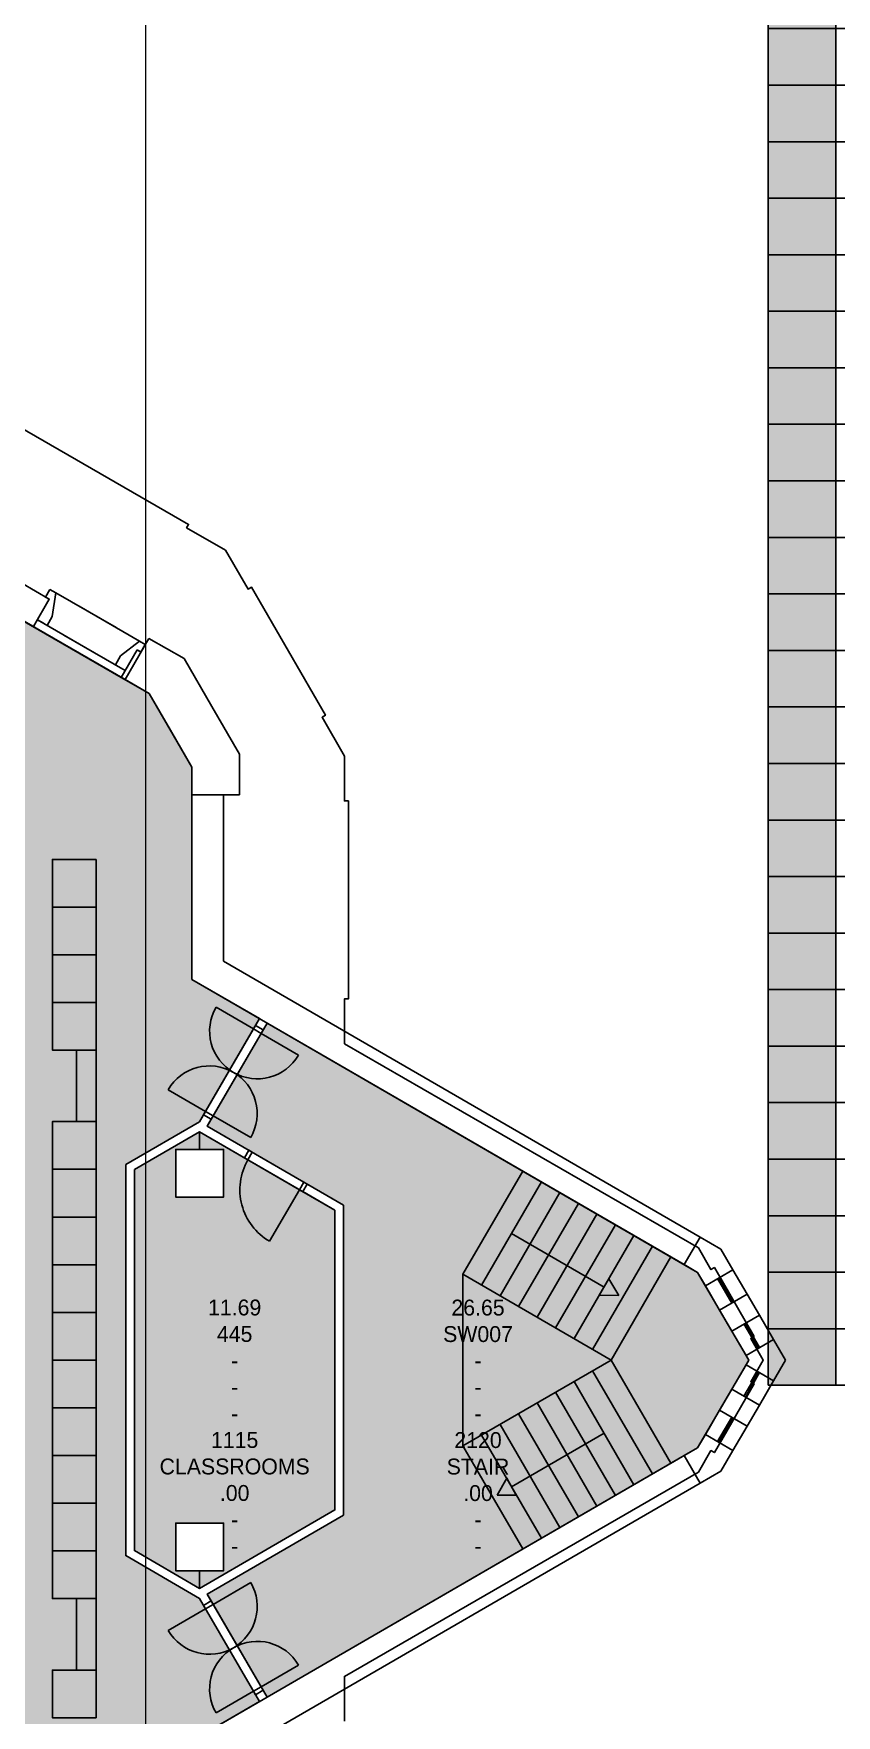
# Model space of a CAD drawing. Header units: millimetres. Extents: x -48619 to 110430, y -11025 to 74938.
# Drawn here: x 70780 to 80870, y 33806 to 54965 of the extents above; entities that cross this region are included whole.
import ezdxf

# ---------------------------------------------------------------- set-up
doc = ezdxf.new("R2010")
doc.units = ezdxf.units.MM
for name, color, linetype in [('Boundaries_and_building_grids', 140, 'Continuous'), ('DR', 8, 'Continuous'), ('GROS$', 1, 'Continuous'), ('HL-TMP', 7, 'Continuous'), ('RM$', 5, 'Continuous'), ('RM$TXT', 5, 'Continuous'), ('SHOPFITTING', 4, 'Continuous'), ('WA_EXT', 7, 'Continuous'), ('WN', 4, 'Continuous')]:
    doc.layers.add(name, color=color, linetype=linetype)

# ---------------------------------------------------------------- blocks, each defined once
blk = doc.blocks.new('*T1')
at = {"layer": 'HL-TMP', "color": 0, "lineweight": -2}
for p, q in [((0, 0), (30419.04, 0)), ((0, 0), (0, -27736.8)), ((30419.04, 0), (30419.04, -27736.8)), ((0, -711.2), (30419.04, -711.2)), ((853.44, -711.2), (853.44, -27736.8)), ((5425.44, -711.2), (5425.44, -27736.8)), ((9083.04, -711.2), (9083.04, -27736.8)), ((21884.64, -711.2), (21884.64, -27736.8)), ((26151.84, -711.2), (26151.84, -27736.8)), ((0, -1422.4), (30419.04, -1422.4)), ((0, -2133.6), (30419.04, -2133.6)), ((0, -2844.8), (30419.04, -2844.8)), ((0, -3556), (30419.04, -3556)), ((0, -4267.2), (30419.04, -4267.2)), ((0, -4978.4), (30419.04, -4978.4)), ((0, -5689.6), (30419.04, -5689.6)), ((0, -6400.8), (30419.04, -6400.8)), ((0, -7112), (30419.04, -7112)), ((0, -7823.2), (30419.04, -7823.2)), ((0, -8534.4), (30419.04, -8534.4)), ((0, -9245.6), (30419.04, -9245.6)), ((0, -9956.8), (30419.04, -9956.8)), ((0, -10668), (30419.04, -10668)), ((0, -11379.2), (30419.04, -11379.2)), ((0, -12090.4), (30419.04, -12090.4)), ((0, -12801.6), (30419.04, -12801.6)), ((0, -13512.8), (30419.04, -13512.8)), ((0, -14224), (30419.04, -14224)), ((0, -14935.2), (30419.04, -14935.2)), ((0, -15646.4), (30419.04, -15646.4)), ((0, -16357.6), (30419.04, -16357.6)), ((0, -17068.8), (30419.04, -17068.8)), ((0, -17780), (30419.04, -17780)), ((0, -18491.2), (30419.04, -18491.2)), ((0, -19202.4), (30419.04, -19202.4)), ((0, -19913.6), (30419.04, -19913.6)), ((0, -20624.8), (30419.04, -20624.8)), ((0, -21336), (30419.04, -21336)), ((0, -22047.2), (30419.04, -22047.2)), ((0, -22758.4), (30419.04, -22758.4)), ((0, -23469.6), (30419.04, -23469.6)), ((0, -24180.8), (30419.04, -24180.8)), ((0, -24892), (30419.04, -24892)), ((0, -25603.2), (30419.04, -25603.2)), ((0, -26314.4), (30419.04, -26314.4)), ((0, -27025.6), (30419.04, -27025.6)), ((0, -27736.8), (30419.04, -27736.8))]:
    blk.add_line(p, q, dxfattribs=at)
at = {"layer": 'HL-TMP', "color": 251, "true_color": 0x666666}
for points in [[(0, -1422.4), (853.44, -1422.4), (0, -2133.6), (853.44, -2133.6)], [(0, -22047.2), (853.44, -22047.2), (0, -22758.4), (853.44, -22758.4)], [(0, -22758.4), (853.44, -22758.4), (0, -23469.6), (853.44, -23469.6)], [(0, -23469.6), (853.44, -23469.6), (0, -24180.8), (853.44, -24180.8)]]:
    blk.add_solid(points, dxfattribs=at)
at = {"layer": 'HL-TMP', "color": 213, "true_color": 0xcc66ec}
blk.add_solid([(0, -2133.6), (853.44, -2133.6), (0, -2844.8), (853.44, -2844.8)], dxfattribs=at)
at = {"layer": 'HL-TMP', "color": 71, "true_color": 0xccff99}
blk.add_solid([(0, -2844.8), (853.44, -2844.8), (0, -3556), (853.44, -3556)], dxfattribs=at)
at = {"layer": 'HL-TMP', "color": 2, "true_color": 0xffff00}
blk.add_solid([(0, -3556), (853.44, -3556), (0, -4267.2), (853.44, -4267.2)], dxfattribs=at)
at = {"layer": 'HL-TMP', "color": 7}
for points in [[(0, -4267.2), (853.44, -4267.2), (0, -4978.4), (853.44, -4978.4)], [(0, -15646.4), (853.44, -15646.4), (0, -16357.6), (853.44, -16357.6)], [(0, -16357.6), (853.44, -16357.6), (0, -17068.8), (853.44, -17068.8)], [(0, -17068.8), (853.44, -17068.8), (0, -17780), (853.44, -17780)], [(0, -17780), (853.44, -17780), (0, -18491.2), (853.44, -18491.2)], [(0, -27025.6), (853.44, -27025.6), (0, -27736.8), (853.44, -27736.8)]]:
    blk.add_solid(points, dxfattribs=at)
at = {"layer": 'HL-TMP', "color": 40, "true_color": 0xffcc00}
blk.add_solid([(0, -4978.4), (853.44, -4978.4), (0, -5689.6), (853.44, -5689.6)], dxfattribs=at)
at = {"layer": 'HL-TMP', "color": 15, "true_color": 0x993340}
blk.add_solid([(0, -5689.6), (853.44, -5689.6), (0, -6400.8), (853.44, -6400.8)], dxfattribs=at)
at = {"layer": 'HL-TMP', "color": 230, "true_color": 0xff3366}
blk.add_solid([(0, -6400.8), (853.44, -6400.8), (0, -7112), (853.44, -7112)], dxfattribs=at)
at = {"layer": 'HL-TMP', "color": 53, "true_color": 0xcccc66}
blk.add_solid([(0, -7112), (853.44, -7112), (0, -7823.2), (853.44, -7823.2)], dxfattribs=at)
at = {"layer": 'HL-TMP', "color": 25, "true_color": 0x996633}
blk.add_solid([(0, -7823.2), (853.44, -7823.2), (0, -8534.4), (853.44, -8534.4)], dxfattribs=at)
at = {"layer": 'HL-TMP', "color": 30, "true_color": 0xff9900}
blk.add_solid([(0, -8534.4), (853.44, -8534.4), (0, -9245.6), (853.44, -9245.6)], dxfattribs=at)
at = {"layer": 'HL-TMP', "color": 112, "true_color": 0x00cc66}
blk.add_solid([(0, -9245.6), (853.44, -9245.6), (0, -9956.8), (853.44, -9956.8)], dxfattribs=at)
at = {"layer": 'HL-TMP', "color": 30, "true_color": 0xff6633}
blk.add_solid([(0, -9956.8), (853.44, -9956.8), (0, -10668), (853.44, -10668)], dxfattribs=at)
at = {"layer": 'HL-TMP', "color": 4, "true_color": 0x00fffc}
blk.add_solid([(0, -10668), (853.44, -10668), (0, -11379.2), (853.44, -11379.2)], dxfattribs=at)
at = {"layer": 'HL-TMP', "color": 52, "true_color": 0xcccc20}
blk.add_solid([(0, -11379.2), (853.44, -11379.2), (0, -12090.4), (853.44, -12090.4)], dxfattribs=at)
at = {"layer": 'HL-TMP', "color": 223, "true_color": 0xcc33b9}
blk.add_solid([(0, -12090.4), (853.44, -12090.4), (0, -12801.6), (853.44, -12801.6)], dxfattribs=at)
at = {"layer": 'HL-TMP', "color": 13, "true_color": 0xcc6663}
blk.add_solid([(0, -12801.6), (853.44, -12801.6), (0, -13512.8), (853.44, -13512.8)], dxfattribs=at)
at = {"layer": 'HL-TMP', "color": 233, "true_color": 0xcc66a3}
blk.add_solid([(0, -13512.8), (853.44, -13512.8), (0, -14224), (853.44, -14224)], dxfattribs=at)
at = {"layer": 'HL-TMP', "color": 243, "true_color": 0xcc6673}
blk.add_solid([(0, -14224), (853.44, -14224), (0, -14935.2), (853.44, -14935.2)], dxfattribs=at)
at = {"layer": 'HL-TMP', "color": 73, "true_color": 0x99cd66}
blk.add_solid([(0, -14935.2), (853.44, -14935.2), (0, -15646.4), (853.44, -15646.4)], dxfattribs=at)
at = {"layer": 'HL-TMP', "color": 253, "true_color": 0x99cea6}
blk.add_solid([(0, -18491.2), (853.44, -18491.2), (0, -19202.4), (853.44, -19202.4)], dxfattribs=at)
at = {"layer": 'HL-TMP', "color": 151, "true_color": 0x99cee6}
blk.add_solid([(0, -19202.4), (853.44, -19202.4), (0, -19913.6), (853.44, -19913.6)], dxfattribs=at)
at = {"layer": 'HL-TMP', "color": 140, "true_color": 0x00ccff}
blk.add_solid([(0, -19913.6), (853.44, -19913.6), (0, -20624.8), (853.44, -20624.8)], dxfattribs=at)
at = {"layer": 'HL-TMP', "color": 250, "true_color": 0x333333}
blk.add_solid([(0, -20624.8), (853.44, -20624.8), (0, -21336), (853.44, -21336)], dxfattribs=at)
at = {"layer": 'HL-TMP', "color": 254, "true_color": 0xcccccc}
blk.add_solid([(0, -21336), (853.44, -21336), (0, -22047.2), (853.44, -22047.2)], dxfattribs=at)
at = {"layer": 'HL-TMP', "color": 226, "true_color": 0x670359}
blk.add_solid([(0, -24180.8), (853.44, -24180.8), (0, -24892), (853.44, -24892)], dxfattribs=at)
at = {"layer": 'HL-TMP', "color": 93, "true_color": 0x66cd4f}
blk.add_solid([(0, -24892), (853.44, -24892), (0, -25603.2), (853.44, -25603.2)], dxfattribs=at)
at = {"layer": 'HL-TMP', "color": 93, "true_color": 0x66cf4f}
blk.add_solid([(0, -25603.2), (853.44, -25603.2), (0, -26314.4), (853.44, -26314.4)], dxfattribs=at)
at = {"layer": 'HL-TMP', "color": 133, "true_color": 0x66cfcf}
blk.add_solid([(0, -26314.4), (853.44, -26314.4), (0, -27025.6), (853.44, -27025.6)], dxfattribs=at)
at = {"layer": 'HL-TMP', "color": 0, "char_height": 304.8}
for s, insert, width, attachment_point in [('Legend', (15209.52, -355.6), 30416.04, 5), ('Room Category', (3139.44, -1066.8), 3962.4, 5), ('Room Type', (7254.24, -1066.8), 3048, 5), ('Description', (15483.84, -1066.8), 12192, 5), ('Count', (24018.24, -1066.8), 3657.6, 5), ('Room Area m²', (28285.44, -1066.8), 3657.6, 5), ('1050', (1158.24, -1778), 3962.4, 4), ('INACTIVE', (5730.24, -1778), 3048, 4), ('Inactive Space', (9387.84, -1778), 12192, 4), ('2', (25847.04, -1778), 3657.6, 6), ('26.19', (30114.24, -1778), 3657.6, 6), ('Lecture Hall', (9387.84, -2489.2), 12192, 4), ('1110', (1158.24, -2489.2), 3962.4, 4), ('LECTURE', (5730.24, -2489.2), 3048, 4), ('1', (25847.04, -2489.2), 3657.6, 6), ('308.70', (30114.24, -2489.2), 3657.6, 6), ('1115', (1158.24, -3200.4), 3962.4, 4), ('CLASSROOMS', (5730.24, -3200.4), 3048, 4), ('Classroom Service', (9387.84, -3200.4), 12192, 4), ('2', (25847.04, -3200.4), 3657.6, 6), ('19.15', (30114.24, -3200.4), 3657.6, 6), ('1310', (1158.24, -3911.6), 3962.4, 4), ('OFFICE', (5730.24, -3911.6), 3048, 4), ('Office Space', (9387.84, -3911.6), 12192, 4), ('53', (25847.04, -3911.6), 3657.6, 6), ('1,028.33', (30114.24, -3911.6), 3657.6, 6), ('1310', (1158.24, -4622.8), 3962.4, 4), ('PG OFFICE', (5730.24, -4622.8), 3048, 4), ('POST GRADUATE OFFICE', (9387.84, -4622.8), 12192, 4), ('2', (25847.04, -4622.8), 3657.6, 6), ('43.62', (30114.24, -4622.8), 3657.6, 6), ('1315', (1158.24, -5334), 3962.4, 4), ('BD ROOM', (5730.24, -5334), 3048, 4), ('Boardroom', (9387.84, -5334), 12192, 4), ('5', (25847.04, -5334), 3657.6, 6), ('123.22', (30114.24, -5334), 3657.6, 6), ('1315', (1158.24, -6045.2), 3962.4, 4), ('FILING', (5730.24, -6045.2), 3048, 4), ('Filing Room', (9387.84, -6045.2), 12192, 4), ('3', (25847.04, -6045.2), 3657.6, 6), ('67.49', (30114.24, -6045.2), 3657.6, 6), ('Departmental Kitchens', (9387.84, -6756.4), 12192, 4), ('1315', (1158.24, -6756.4), 3962.4, 4), ('KITCHEN', (5730.24, -6756.4), 3048, 4), ('7', (25847.04, -6756.4), 3657.6, 6), ('108.74', (30114.24, -6756.4), 3657.6, 6), ('1315', (1158.24, -7467.6), 3962.4, 4), ('MEETING RM', (5730.24, -7467.6), 3048, 4), ('Meeting Room', (9387.84, -7467.6), 12192, 4), ('1', (25847.04, -7467.6), 3657.6, 6), ('13.23', (30114.24, -7467.6), 3657.6, 6), ('1315', (1158.24, -8178.8), 3962.4, 4), ('OFFICESERV', (5730.24, -8178.8), 3048, 4), ('Office Service Space', (9387.84, -8178.8), 12192, 4), ('1', (25847.04, -8178.8), 3657.6, 6), ('4.88', (30114.24, -8178.8), 3657.6, 6), ('Reception Areas', (9387.84, -8890), 12192, 4), ('1315', (1158.24, -8890), 3962.4, 4), ('RECEPTION', (5730.24, -8890), 3048, 4), ('3', (25847.04, -8890), 3657.6, 6), ('127.62', (30114.24, -8890), 3657.6, 6), ('1315', (1158.24, -9601.2), 3962.4, 4), ('STAFFRM', (5730.24, -9601.2), 3048, 4), ('Staff Room', (9387.84, -9601.2), 12192, 4), ('1', (25847.04, -9601.2), 3657.6, 6), ('13.21', (30114.24, -9601.2), 3657.6, 6), ('1315', (1158.24, -10312.4), 3962.4, 4), ('STORAGE', (5730.24, -10312.4), 3048, 4), ('Departmental Storage', (9387.84, -10312.4), 12192, 4), ('8', (25847.04, -10312.4), 3657.6, 6), ('82.37', (30114.24, -10312.4), 3657.6, 6), ('1590', (1158.24, -11023.6), 3962.4, 4), ('OTHER', (5730.24, -11023.6), 3048, 4), ('Other (All Purpose) Areas', (9387.84, -11023.6), 12192, 4), ('1', (25847.04, -11023.6), 3657.6, 6), ('81.59', (30114.24, -11023.6), 3657.6, 6), ('1630', (1158.24, -11734.8), 3962.4, 4), ('FOODFAC', (5730.24, -11734.8), 3048, 4), ('Food Facilitiy Areas', (9387.84, -11734.8), 12192, 4), ('1', (25847.04, -11734.8), 3657.6, 6), ('117.32', (30114.24, -11734.8), 3657.6, 6), ('Food Facalty Service Areas', (9387.84, -12446), 12192, 4), ('1635', (1158.24, -12446), 3962.4, 4), ('FOODSERV', (5730.24, -12446), 3048, 4), ('3', (25847.04, -12446), 3657.6, 6), ('29.75', (30114.24, -12446), 3657.6, 6), ('1710', (1158.24, -13157.2), 3962.4, 4), ('CENTCOMP', (5730.24, -13157.2), 3048, 4), ('Central Computer Areas', (9387.84, -13157.2), 12192, 4), ('6', (25847.04, -13157.2), 3657.6, 6), ('60.51', (30114.24, -13157.2), 3657.6, 6), ('1710', (1158.24, -13868.4), 3962.4, 4), ('NETWORK', (5730.24, -13868.4), 3048, 4), ('Network Room', (9387.84, -13868.4), 12192, 4), ('1', (25847.04, -13868.4), 3657.6, 6), ('26.88', (30114.24, -13868.4), 3657.6, 6), ('1919', (1158.24, -14579.6), 3962.4, 4), ('DISABLED', (5730.24, -14579.6), 3048, 4), ('Disabled Ablutions', (9387.84, -14579.6), 12192, 4), ('1', (25847.04, -14579.6), 3657.6, 6), ('3.32', (30114.24, -14579.6), 3657.6, 6), ('2110', (1158.24, -15290.8), 3962.4, 4), ('DUCT', (5730.24, -15290.8), 3048, 4), ('Service Duct', (9387.84, -15290.8), 12192, 4), ('3', (25847.04, -15290.8), 3657.6, 6), ('4.99', (30114.24, -15290.8), 3657.6, 6), ('2110', (1158.24, -16002), 3962.4, 4), ('GENTS WC', (5730.24, -16002), 3048, 4), ('Gents Toilet', (9387.84, -16002), 12192, 4), ('6', (25847.04, -16002), 3657.6, 6), ('7.32', (30114.24, -16002), 3657.6, 6), ('Gents Toilet Lobby', (9387.84, -16713.2), 12192, 4), ('2110', (1158.24, -16713.2), 3962.4, 4), ('GENTSLOBBY', (5730.24, -16713.2), 3048, 4), ('3', (25847.04, -16713.2), 3657.6, 6), ('20.76', (30114.24, -16713.2), 3657.6, 6), ('2110', (1158.24, -17424.4), 3962.4, 4), ('LADIES WC', (5730.24, -17424.4), 3048, 4), ('Ladies Toilet', (9387.84, -17424.4), 12192, 4), ('8', (25847.04, -17424.4), 3657.6, 6), ('9.68', (30114.24, -17424.4), 3657.6, 6), ('2110', (1158.24, -18135.6), 3962.4, 4), ('LADY LOBBY', (5730.24, -18135.6), 3048, 4), ('Ladies Toilet Lobby', (9387.84, -18135.6), 12192, 4), ('4', (25847.04, -18135.6), 3657.6, 6), ('32.92', (30114.24, -18135.6), 3657.6, 6), ('2110', (1158.24, -18846.8), 3962.4, 4), ('STORE', (5730.24, -18846.8), 3048, 4), ('Storage Space', (9387.84, -18846.8), 12192, 4), ('13', (25847.04, -18846.8), 3657.6, 6), ('34.43', (30114.24, -18846.8), 3657.6, 6), ('2110', (1158.24, -19558), 3962.4, 4), ('TOILET', (5730.24, -19558), 3048, 4), ('All Toilet Areas', (9387.84, -19558), 12192, 4), ('1', (25847.04, -19558), 3657.6, 6), ('4.91', (30114.24, -19558), 3657.6, 6), ('Unisex Toilet', (9387.84, -20269.2), 12192, 4), ('2110', (1158.24, -20269.2), 3962.4, 4), ('UNISEX WC', (5730.24, -20269.2), 3048, 4), ('1', (25847.04, -20269.2), 3657.6, 6), ('5.43', (30114.24, -20269.2), 3657.6, 6), ('2120', (1158.24, -20980.4), 3962.4, 4), ('FOYER', (5730.24, -20980.4), 3048, 4), ('Foyer Entrance Hallway', (9387.84, -20980.4), 12192, 4), ('13', (25847.04, -20980.4), 3657.6, 6), ('3,063.44', (30114.24, -20980.4), 3657.6, 6), ('2120', (1158.24, -21691.6), 3962.4, 4), ('LIFT', (5730.24, -21691.6), 3048, 4), ('Elevator Areas', (9387.84, -21691.6), 12192, 4), ('10', (25847.04, -21691.6), 3657.6, 6), ('73.61', (30114.24, -21691.6), 3657.6, 6), ('Lobby/Waiting Area', (9387.84, -22402.8), 12192, 4), ('2120', (1158.24, -22402.8), 3962.4, 4), ('LOBBY', (5730.24, -22402.8), 3048, 4), ('3', (25847.04, -22402.8), 3657.6, 6), ('160.03', (30114.24, -22402.8), 3657.6, 6), ('2120', (1158.24, -23114), 3962.4, 4), ('PASSAGE', (5730.24, -23114), 3048, 4), ('Primary Circulation', (9387.84, -23114), 12192, 4), ('23', (25847.04, -23114), 3657.6, 6), ('989.87', (30114.24, -23114), 3657.6, 6), ('2120', (1158.24, -23825.2), 3962.4, 4), ('STAIR', (5730.24, -23825.2), 3048, 4), ('All Staircases - General Use, Escape ect', (9387.84, -23825.2), 12192, 4), ('9', (25847.04, -23825.2), 3657.6, 6), ('179.46', (30114.24, -23825.2), 3657.6, 6), ('2120', (1158.24, -24536.4), 3962.4, 4), ('YARD', (5730.24, -24536.4), 3048, 4), ('Court Yard Areas', (9387.84, -24536.4), 12192, 4), ('1', (25847.04, -24536.4), 3657.6, 6), ('184.73', (30114.24, -24536.4), 3657.6, 6), ('2130', (1158.24, -25247.6), 3962.4, 4), ('DUCT', (5730.24, -25247.6), 3048, 4), ('Duct Areas', (9387.84, -25247.6), 12192, 4), ('7', (25847.04, -25247.6), 3657.6, 6), ('12.77', (30114.24, -25247.6), 3657.6, 6), ('2130', (1158.24, -25958.8), 3962.4, 4), ('UNKNOWN', (5730.24, -25958.8), 3048, 4), ('Unknown', (9387.84, -25958.8), 12192, 4), ('3', (25847.04, -25958.8), 3657.6, 6), ('4.46', (30114.24, -25958.8), 3657.6, 6), ('2130', (1158.24, -26670), 3962.4, 4), ('VOID', (5730.24, -26670), 3048, 4), ('Void & Volume Areas', (9387.84, -26670), 12192, 4), ('10', (25847.04, -26670), 3657.6, 6), ('64.06', (30114.24, -26670), 3657.6, 6), ('Unassigned', (1158.24, -27381.2), 3962.4, 4), ('Unassigned', (5730.24, -27381.2), 3048, 4), ('Unassigned', (9387.84, -27381.2), 12192, 4), ('0', (25847.04, -27381.2), 3657.6, 6), ('.00', (30114.24, -27381.2), 3657.6, 6)]:
    blk.add_mtext(s, dxfattribs=dict(at, insert=insert, width=width, attachment_point=attachment_point))

msp = doc.modelspace()

# ---------------------------------------------------------------- hatches: boundary and pattern name
at = {"layer": 'HL-TMP', "true_color": 0x666666}
h = msp.add_hatch(color=251, dxfattribs=at)
h.paths.add_polyline_path([(-42893, 12731), (-47233, 12731), (-47233, 12576), (-47433, 12576), (-47433, 9976), (-42893, 9976)], flags=0)
h.paths.add_polyline_path([(-42893, 9261), (-42893, 9866), (-47233, 9866), (-47233, 9576), (-47433, 9576), (-47433, 6976), (-47233, 6976), (-47233, 6826), (-42893, 6826)], flags=0)
h.paths.add_polyline_path([(-5263, 3066), (-8423, 3066), (-8423, -2879), (-5263, -2879)], flags=0)
h.paths.add_polyline_path([(6357, 3066), (3197, 3066), (3197, -2864), (6357, -2864)], flags=0)
h.paths.add_polyline_path([(31767, 9576), (31742, 9576), (30167, 9576), (24667, 9576), (24667, 7593), (24833, 7193), (25634, 6391), (26034, 6226), (30400, 6226), (30800, 6391), (31602, 7193), (31767, 7593)], flags=0)
h.paths.add_polyline_path([(31767, 43459), (31602, 43859), (30800, 44660), (30400, 44826), (26034, 44826), (25634, 44660), (24833, 43859), (24667, 43459), (24667, 41476), (26267, 41476), (31767, 41476)], flags=0)
h.paths.add_polyline_path([(-26733, 43459), (-26898, 43859), (-27700, 44660), (-28100, 44826), (-32466, 44826), (-32866, 44660), (-33667, 43859), (-33833, 43459), (-33833, 41076), (-32233, 41076), (-32233, 41476), (-26733, 41476)], flags=0)
h.paths.add_polyline_path([(-26733, 9576), (-33833, 9576), (-33833, 7593), (-33667, 7193), (-32866, 6391), (-32466, 6226), (-28100, 6226), (-27700, 6391), (-26898, 7193), (-26733, 7593)], flags=0)
h.paths.add_polyline_path([(79126, 39379), (73715, 42517), (73013, 41306), (72962, 41219), (74177, 40515), (74677, 40225), (74677, 36326), (72962, 35332), (73715, 34034), (79126, 37172), (79769, 38276)], flags=0)
h.paths.add_polyline_path([(-3022, 35825), (-7033, 35141), (-7033, 32210), (-2633, 31460), (-2633, 32859), (-5583, 33362), (-5583, 33990), (-2791, 34466)], flags=0)
h.paths.add_polyline_path([(4967, 35141), (567, 35891), (567, 34493), (3517, 33990), (3517, 33362), (725, 32886), (957, 31527), (4967, 32210)], flags=0)
h.paths.add_polyline_path([(-21433, 30821), (-17709, 30821), (-17709, 30731), (-17680, 30731), (-17680, 27731), (-14939, 27731), (-14933, 27731), (-14933, 27576), (-14678, 27576), (-14678, 24976), (-14933, 24976), (-14933, 24576), (-14678, 24576), (-14678, 21976), (-14933, 21976), (-14933, 21576), (-14678, 21576), (-14678, 18976), (-14933, 18976), (-14933, 18576), (-14678, 18576), (-14678, 15976), (-14933, 15976), (-14933, 15576), (-14678, 15576), (-14678, 12976), (-14933, 12976), (-14933, 12798), (-19278, 12798), (-19278, 12821), (-21433, 12821)], flags=0)
h.paths.add_polyline_path([(12557, 46976), (12167, 46976), (12167, 47576), (12557, 47576), (12557, 49346), (8642, 49346), (8642, 41186), (12267, 41186), (12267, 41676), (12557, 41676)], flags=0)
h.paths.add_polyline_path([(317, 3066), (-2383, 3066), (-2383, 836), (-2383, -1764), (-2383, -3059), (317, -3059), (317, -364)], flags=0)
h.paths.add_polyline_path([(18432, 53684), (18432, 54751), (18432, 55791), (18317, 55791), (17232, 55791), (17232, 51834), (18432, 51834)], flags=0)
h.paths.add_polyline_path([(35007, 45721), (33767, 45721), (33767, 45576), (33467, 45576), (33467, 42976), (33767, 42976), (33767, 42576), (33522, 42576), (33522, 41476), (33767, 41476), (33767, 41186), (36557, 41186), (36557, 43296), (35007, 43296)], flags=0)
h.paths.add_polyline_path([(-35558, 41076), (-38833, 41076), (-40283, 41076), (-40283, 42026), (-40283, 43128), (-40283, 44399), (-40283, 47411), (-40283, 50411), (-40283, 53411), (-40283, 54831), (-40233, 54831), (-40233, 59411), (-40233, 63261), (-40233, 65221), (-42833, 65221), (-42833, 64926), (-42833, 62411), (-42833, 54831), (-42783, 54831), (-42783, 41446), (-42783, 41221), (-47433, 41221), (-47433, 39976), (-47233, 39976), (-47233, 36976), (-35558, 36976)], flags=0)
h.paths.add_polyline_path([(-26558, 41076), (-26733, 41076), (-32233, 41076), (-33833, 41076), (-34233, 41076), (-35508, 41076), (-35508, 36976), (-35233, 36976), (-35233, 36626), (-34233, 36626), (-34233, 36976), (-33833, 36976), (-33833, 36686), (-30583, 36686), (-30583, 36976), (-29983, 36976), (-29983, 36686), (-29371, 36686), (-26733, 36686), (-26733, 36976), (-26558, 36976)], flags=0)
h.paths.add_polyline_path([(24442, 41076), (24267, 41076), (23167, 41076), (18432, 41076), (18432, 41076), (17232, 41076), (10217, 41076), (1912, 41076), (-3978, 41076), (-6978, 41076), (-14733, 41076), (-14733, 46976), (-14833, 46976), (-14833, 47576), (-14733, 47576), (-14733, 52976), (-14833, 52976), (-14833, 53576), (-14733, 53576), (-14733, 57576), (-23333, 57576), (-23333, 56191), (-24433, 56191), (-24833, 56191), (-24833, 41076), (-25233, 41076), (-26333, 41076), (-26508, 41076), (-26508, 36976), (-24633, 36976), (-24633, 36877), (-16862, 36877), (-16862, 30821), (-16408, 30821), (-16408, 30731), (-17590, 30731), (-17590, 27911), (-17590, 27821), (-14933, 27821), (-14933, 27976), (-14333, 27976), (-14333, 30576), (-14933, 30576), (-14933, 30976), (-14333, 30976), (-14333, 33576), (-14933, 33576), (-14933, 33976), (-14333, 33976), (-14333, 36576), (-14933, 36576), (-14933, 36976), (-14733, 36976), (-14733, 37176), (-14333, 37176), (-14333, 36576), (-11733, 36576), (-11733, 37176), (-11333, 37176), (-11333, 36576), (-8733, 36576), (-8733, 37176), (-8333, 37176), (-8333, 36926), (-8155, 36926), (-8005, 36691), (-6062, 36691), (-5912, 36926), (-5733, 36926), (-5733, 37176), (-5333, 37176), (-5333, 36926), (-5155, 36926), (-5005, 36691), (-3062, 36691), (-2912, 36926), (-2733, 36926), (-2733, 37176), (-2333, 37176), (267, 37176), (667, 37176), (667, 36926), (846, 36926), (996, 36691), (2940, 36691), (3090, 36926), (3267, 36926), (3267, 37176), (3667, 37176), (3667, 36926), (3846, 36926), (3996, 36691), (5940, 36691), (6090, 36926), (6267, 36926), (6267, 37176), (12267, 37176), (12667, 37176), (12667, 36976), (12867, 36976), (12867, 33831), (15527, 33831), (16372, 33831), (16372, 36976), (24442, 36976)], flags=0)
h.paths.add_polyline_path([(18432, 51552), (18432, 51744), (17232, 51744), (17232, 51726), (16632, 51726), (16632, 48226), (17232, 48226), (17232, 43678), (17232, 43678), (17232, 41076), (18432, 41076), (18432, 41675), (18432, 47451)], flags=0)
h.paths.add_polyline_path([(45412, 39576), (45167, 39576), (45167, 39721), (40667, 39721), (40667, 41076), (38167, 41076), (38057, 41076), (33767, 41076), (33167, 41076), (31767, 41076), (30167, 41076), (26267, 41076), (24492, 41076), (24492, 36976), (24667, 36976), (24667, 36686), (27917, 36686), (27917, 36976), (28517, 36976), (28517, 36686), (30729, 36686), (31767, 36686), (31767, 36976), (32167, 36976), (32167, 36831), (33167, 36831), (33167, 36976), (38167, 36976), (43467, 36976), (45167, 36976), (45167, 37426), (45412, 37426)], flags=0)
h.paths.add_polyline_path([(40667, 62411), (40667, 65221), (40220, 65221), (38167, 65221), (38167, 63611), (38167, 60611), (38167, 57611), (38167, 54611), (38167, 45249), (38167, 43978), (38167, 42476), (38167, 41186), (40667, 41186), (40667, 41411), (40667, 44411), (40667, 47411), (40667, 50411), (40667, 56411), (40667, 59411)], flags=0)
h.paths.add_polyline_path([(57082, 42322), (57082, 42372), (55720, 42372), (55720, 42322), (55720, 40872), (57082, 40872)], flags=0)
h.paths.add_polyline_path([(57082, 35680), (55720, 35680), (55720, 35630), (55720, 34180), (57082, 34180)], flags=0)
h.paths.add_polyline_path([(40667, 11411), (40667, 29411), (40667, 32441), (40667, 36866), (38167, 36866), (38167, 36341), (38167, 33641), (38167, 27611), (38167, 21611), (38167, 18611), (38167, 15611), (38167, 12576), (32167, 12576), (32032, 12576), (32032, 12504), (32032, 10056), (32032, 9976), (32167, 9976), (38167, 9976), (38167, 6183), (38167, 831), (38992, 831), (40667, 831)], flags=0)
h.paths.add_polyline_path([(22767, 9926), (21847, 9926), (21847, 9556), (21667, 9556), (21667, 9376), (21487, 9376), (21487, 8556), (22767, 8556)], flags=0)
h.paths.add_polyline_path([(17097, 4026), (16117, 4026), (16117, 3191), (17097, 3191)], flags=0)
h.paths.add_polyline_path([(-26558, 12576), (-26733, 12576), (-26733, 12576), (-26733, 12576), (-28498, 12576), (-29115, 13193), (-30250, 13193), (-30250, 13193), (-31450, 13193), (-32068, 12576), (-32841, 12576), (-33703, 12576), (-35508, 12576), (-35508, 9976), (-35183, 9976), (-35183, 9976), (-33833, 9976), (-26558, 9976)], flags=0)
h.paths.add_polyline_path([(-34053, 15693), (-35233, 15693), (-35233, 15576), (-35308, 15576), (-35308, 14161), (-35308, 12976), (-34053, 12976)], flags=0)
h.paths.add_polyline_path([(-40173, 29102), (-40173, 31301), (-42803, 31301), (-42803, 28742), (-42803, 25876), (-42803, 23391), (-42803, 21705), (-42803, 18884), (-42293, 18884), (-42293, 16226), (-42293, 12789), (-40173, 12789), (-40173, 12821), (-40173, 15886), (-38719, 15886), (-38719, 16786), (-38940, 16786), (-40173, 16786), (-40173, 20783)], flags=0)
h.paths.add_polyline_path([(4689, -4077), (3577, -4077), (3577, -5179), (4688, -5179)], flags=0)
h.paths.add_polyline_path([(31847, 12576), (31742, 12576), (31742, 12751), (30112, 12751), (30112, 12576), (30002, 12576), (29621, 12979), (29308, 13310), (29227, 13396), (27327, 13396), (27207, 13396), (26813, 12979), (26432, 12576), (26322, 12576), (26322, 12751), (24692, 12751), (24692, 12576), (24532, 12576), (24532, 9976), (24692, 9976), (30167, 9976), (30167, 9576), (31742, 9576), (31742, 9976), (31847, 9976)], flags=0)
h.paths.add_polyline_path([(42567, 73376), (42367, 73376), (42367, 74326), (38167, 74326), (38167, 65331), (40220, 65331), (40767, 65331), (40767, 65626), (41167, 65626), (41167, 65326), (42317, 65326), (42317, 66276), (42517, 66276), (42517, 67276), (42367, 67276), (42367, 67876), (42517, 67876), (42517, 71776), (42367, 71776), (42367, 72032), (39846, 72032), (39846, 70499), (40783, 70499), (40783, 70469), (40783, 67276), (39821, 67276), (39821, 71610), (39822, 72057), (42367, 72057), (42367, 72376), (42567, 72376)], flags=0)
h.paths.add_polyline_path([(22567, 26441), (21482, 26441), (21482, 25507), (21482, 25471), (22567, 25471)], flags=0)
h.paths.add_polyline_path([(-37523, 16786), (-38629, 16786), (-38629, 15886), (-37523, 15886)], flags=0)
h.paths.add_polyline_path([(-2588, -3099), (-5043, -3099), (-5043, -4764), (-5043, -5214), (-4193, -5214), (-2588, -5214)], flags=0)
h.paths.add_polyline_path([(-25133, 18576), (-25233, 18576), (-25233, 18693), (-26513, 18693), (-26513, 17674), (-26471, 17632), (-26471, 17280), (-26513, 17280), (-26513, 15858), (-25873, 15858), (-25233, 15858), (-25233, 15976), (-25133, 15976)], flags=0)
at = {"layer": 'HL-TMP', "true_color": 0xcc66ec}
msp.add_hatch(color=213, dxfattribs=at).paths.add_polyline_path([(71937, 40735), (72867, 41275), (72917, 41361), (73569, 42486), (73620, 42572), (72767, 43066), (72767, 45737), (72232, 46663), (71881, 46866), (63217, 51869), (57852, 42576), (57192, 42576), (57192, 42322), (57192, 40566), (56492, 40566), (56492, 38883), (56492, 35986), (57192, 35986), (57192, 33976), (57852, 33976), (63217, 24682), (63524, 24861), (72232, 29888), (72767, 30815), (72767, 33485), (73620, 33979), (72867, 35277), (71937, 35816)], flags=16)
at = {"layer": 'HL-TMP', "true_color": 0xccff99}
h = msp.add_hatch(color=71, dxfattribs=at)
h.paths.add_polyline_path([(74567, 40162), (74122, 40420), (72867, 41147), (72867, 40926), (73167, 40926), (73167, 40326), (72567, 40326), (72567, 40926), (72867, 40926), (72867, 41147), (72047, 40672), (72047, 35880), (72867, 35404), (72867, 35626), (72567, 35626), (72567, 36226), (73167, 36226), (73167, 35626), (72867, 35626), (72867, 35404), (74567, 36390)], flags=0)
h.paths.add_polyline_path([(56382, 40566), (55749, 40566), (54577, 39883), (54577, 36669), (55749, 35986), (56382, 35986), (56382, 38883)], flags=0)

# ---------------------------------------------------------------- linework, layer by layer
at = {"layer": 'Boundaries_and_building_grids', "color": 3, "linetype": 'Continuous', "lineweight": 0}
msp.add_xline((72191, 14017), (0, 1), dxfattribs=at)
at = {"layer": 'DR', "linetype": 'Continuous'}
for p, q in [((73544, 42442), (73073, 42716)), ((73544, 42442), (73073, 42716)), ((74111, 42114), (73640, 42387)), ((74111, 42114), (73640, 42387)), ((72471, 41678), (72942, 41404)), ((72471, 41678), (72942, 41404)), ((73038, 41349), (73509, 41076)), ((73038, 41349), (73509, 41076)), ((74122, 40420), (73746, 39771)), ((73038, 35202), (73509, 35476)), ((73038, 35202), (73509, 35476)), ((72471, 34874), (72942, 35147)), ((72471, 34874), (72942, 35147)), ((74111, 34438), (73640, 34164)), ((74111, 34438), (73640, 34164)), ((73544, 34109), (73073, 33836)), ((73544, 34109), (73073, 33836))]:
    msp.add_line(p, q, dxfattribs=at)
for points in [[(73544, 42442), (73640, 42387), (73665, 42430), (73569, 42486), (73544, 42442)], [(73544, 42442), (73640, 42387), (73665, 42430), (73569, 42486), (73544, 42442)], [(73013, 41306), (72917, 41361), (72942, 41404), (73038, 41349), (73013, 41306)], [(73013, 41306), (72917, 41361), (72942, 41404), (73038, 41349), (73013, 41306)], [(73528, 40891), (73473, 40796), (73430, 40821), (73485, 40916), (73528, 40891)], [(74220, 40490), (74165, 40395), (74122, 40420), (74177, 40515), (74220, 40490)], [(73013, 35246), (72917, 35190), (72942, 35147), (73038, 35202), (73013, 35246)], [(73013, 35246), (72917, 35190), (72942, 35147), (73038, 35202), (73013, 35246)], [(73544, 34109), (73640, 34164), (73665, 34121), (73569, 34066), (73544, 34109)], [(73544, 34109), (73640, 34164), (73665, 34121), (73569, 34066), (73544, 34109)]]:
    msp.add_lwpolyline(points, dxfattribs=at)
for centre, radius, start, end in [((73592, 42415), 600, 149.8932, 239.8934), ((73592, 42415), 600, 149.8932, 239.8934), ((73592, 42415), 600, 239.8935, 329.8934), ((73592, 42415), 600, 239.8935, 329.8934), ((72990, 41377), 600, 59.8932, 149.8931), ((72990, 41377), 600, 59.8932, 149.8931), ((72990, 41377), 600, 329.8932, 59.8932), ((72990, 41377), 600, 329.8932, 59.8932), ((74122, 40420), 750, 149.8934, 239.8935), ((72990, 35175), 600, 300.1068, 30.1068), ((72990, 35175), 600, 300.1068, 30.1068), ((72990, 35175), 600, 210.1069, 300.1068), ((72990, 35175), 600, 210.1069, 300.1068), ((73592, 34137), 600, 30.1066, 120.1065), ((73592, 34137), 600, 30.1066, 120.1065), ((73592, 34137), 600, 120.1066, 210.1068), ((73592, 34137), 600, 120.1066, 210.1068)]:
    msp.add_arc(centre, radius, start, end, dxfattribs=at)
at = {"layer": 'GROS$', "linetype": 'Continuous', "flags": 128}
msp.add_lwpolyline([(64297, 53658), (72728, 48791), (72703, 48748), (73192, 48465), (73475, 47976), (73518, 48001), (74448, 46390), (74405, 46365), (74687, 45876), (74687, 45311), (74737, 45311), (74737, 42821), (74687, 42821), (74687, 42256), (79137, 39687), (79294, 39414), (79337, 39439), (79837, 38573), (79794, 38548), (79951, 38276), (79794, 38003), (79837, 37978), (79337, 37112), (79294, 37137), (79137, 36865), (74687, 34296), (74687, 33731)], dxfattribs=at)
at = {"layer": 'GROS$'}
msp.add_lwpolyline([(63217, 51869), (71931, 46839), (72232, 46663), (72500, 46200), (72767, 45737), (72767, 45388), (72767, 43066), (73620, 42572), (72917, 41361), (73013, 41306), (73715, 42517), (78958, 39477), (79126, 39379), (79769, 38276), (79126, 37172), (73715, 34034), (73013, 35246), (72962, 35332), (74677, 36326), (74677, 40225), (74177, 40515), (74122, 40420), (74165, 40395), (74567, 40162), (74567, 36390), (72867, 35404), (72047, 35880), (72047, 40672), (72867, 41147), (74122, 40420), (74177, 40515), (72962, 41219), (73013, 41306), (72917, 41361), (72867, 41275), (71937, 40735), (71937, 35816), (72867, 35277), (73620, 33979), (72767, 33485)], dxfattribs=at)
at = {"layer": 'RM$'}
msp.add_lwpolyline([(57852, 33976), (63217, 24682), (63524, 24861), (72232, 29888), (72767, 30815), (72767, 33485), (73620, 33979), (72867, 35277), (71937, 35816), (71937, 40735), (72867, 41275), (72917, 41361), (73569, 42486), (73620, 42572), (72767, 43066), (72767, 45737), (72232, 46663), (71881, 46866), (63217, 51869), (57852, 42576)], dxfattribs=at)
for points in [[(79126, 39379), (73715, 42517), (73013, 41306), (72962, 41219), (74177, 40515), (74677, 40225), (74677, 36326), (72962, 35332), (73715, 34034), (79126, 37172), (79769, 38276)], [(74567, 40162), (74122, 40420), (72867, 41147), (72867, 40926), (73167, 40926), (73167, 40326), (72567, 40326), (72567, 40926), (72867, 40926), (72867, 41147), (72047, 40672), (72047, 35880), (72867, 35404), (72867, 35626), (72567, 35626), (72567, 36226), (73167, 36226), (73167, 35626), (72867, 35626), (72867, 35404), (74567, 36390)]]:
    msp.add_lwpolyline(points, close=True, dxfattribs=at)
at = {"layer": 'SHOPFITTING', "linetype": 'Continuous'}
for p, q in [((76177, 39355), (76930, 40653)), ((76410, 39220), (77162, 40518)), ((76643, 39085), (77395, 40383)), ((76875, 38950), (77628, 40248)), ((77108, 38815), (77861, 40113)), ((76786, 39869), (77950, 39194)), ((77341, 38681), (78093, 39978)), ((77574, 38546), (78326, 39843)), ((77806, 38411), (78559, 39708)), ((78039, 38276), (78791, 39573)), ((76177, 37196), (76177, 39355)), ((76177, 39355), (78039, 38276)), ((78009, 39297), (77890, 39092)), ((78009, 39297), (78134, 39088)), ((77890, 39092), (78134, 39088)), ((76177, 37196), (78039, 38276)), ((77806, 38141), (78559, 36843)), ((78039, 38276), (78791, 36978)), ((77574, 38006), (78326, 36708)), ((77108, 37736), (77861, 36438)), ((77341, 37871), (78093, 36573)), ((76643, 37466), (77395, 36168)), ((76875, 37601), (77628, 36303)), ((76410, 37331), (77162, 36034)), ((77950, 37357), (76786, 36682)), ((76177, 37196), (76930, 35899)), ((76608, 36576), (76727, 36789)), ((76846, 36576), (76727, 36789)), ((76846, 36576), (76608, 36576))]:
    msp.add_line(p, q, dxfattribs=at)
for points in [[(71567, 44576), (71567, 43976), (71017, 43976), (71017, 44576), (71567, 44576)], [(71567, 43976), (71567, 43376), (71017, 43376), (71017, 43976), (71567, 43976)], [(71567, 43376), (71567, 42776), (71017, 42776), (71017, 43376), (71567, 43376)], [(71567, 42776), (71567, 42176), (71017, 42176), (71017, 42776), (71567, 42776)], [(71567, 42176), (71317, 42176), (71317, 41276), (71567, 41276), (71567, 42176)], [(71567, 40676), (71017, 40676), (71017, 41276), (71567, 41276), (71567, 40676)], [(71567, 40076), (71017, 40076), (71017, 40676), (71567, 40676), (71567, 40076)], [(71567, 39476), (71017, 39476), (71017, 40076), (71567, 40076), (71567, 39476)], [(71567, 38876), (71017, 38876), (71017, 39476), (71567, 39476), (71567, 38876)], [(71567, 38276), (71017, 38276), (71017, 38876), (71567, 38876), (71567, 38276)], [(71567, 37676), (71017, 37676), (71017, 38276), (71567, 38276), (71567, 37676)], [(71567, 37076), (71017, 37076), (71017, 37676), (71567, 37676), (71567, 37076)], [(71567, 36476), (71017, 36476), (71017, 37076), (71567, 37076), (71567, 36476)], [(71567, 35876), (71017, 35876), (71017, 36476), (71567, 36476), (71567, 35876)], [(71567, 35276), (71017, 35276), (71017, 35876), (71567, 35876), (71567, 35276)], [(71567, 34376), (71317, 34376), (71317, 35276), (71567, 35276), (71567, 34376)], [(71567, 33776), (71567, 34376), (71017, 34376), (71017, 33776), (71567, 33776)]]:
    msp.add_lwpolyline(points, dxfattribs=at)
at = {"layer": 'WA_EXT', "linetype": 'Continuous'}
for p, q in [((71881, 46866), (72082, 47212)), ((72230, 47357), (71931, 46838)), ((72082, 47212), (72131, 47184)), ((72672, 47102), (72230, 47357)), ((72672, 47102), (73020, 46500)), ((71931, 46838), (71881, 46866)), ((71931, 46838), (72232, 46663)), ((72232, 46663), (72500, 46200)), ((73020, 46500), (73367, 45898)), ((72500, 46200), (72767, 45737)), ((72767, 45388), (72767, 45737)), ((73367, 45898), (73367, 45388)), ((72767, 45388), (72767, 43066)), ((73367, 45388), (72767, 45388)), ((73167, 45388), (73167, 43297)), ((79159, 39823), (73167, 43297)), ((78958, 39477), (72767, 43066)), ((72867, 41275), (73620, 42572)), ((73715, 42517), (72962, 41219)), ((73715, 42517), (73715, 42517)), ((71937, 40735), (72867, 41275)), ((72867, 41147), (72047, 40672)), ((74567, 40162), (72867, 41147)), ((72962, 41219), (74677, 40225)), ((71937, 35816), (71937, 40735)), ((72047, 40672), (72047, 35880)), ((74677, 40225), (74677, 36326)), ((74567, 40162), (74567, 40162)), ((74567, 36390), (74567, 40162)), ((78958, 39477), (79159, 39823)), ((79418, 39672), (79159, 39823)), ((79418, 39672), (79569, 39413)), ((79126, 39379), (78958, 39477)), ((79126, 39379), (79224, 39212)), ((79224, 39212), (79569, 39413)), ((79748, 39106), (79403, 38905)), ((79748, 39106), (79902, 38843)), ((79403, 38905), (79556, 38641)), ((79902, 38843), (79556, 38641)), ((79735, 38335), (80080, 38536)), ((80080, 38536), (80232, 38276)), ((79735, 38335), (79769, 38276)), ((79735, 38217), (79769, 38276)), ((80080, 38016), (79735, 38217)), ((80080, 38016), (80232, 38276)), ((79403, 37647), (79556, 37910)), ((79902, 37709), (79556, 37910)), ((79748, 37445), (79902, 37709)), ((79403, 37647), (79748, 37445)), ((79126, 37172), (79224, 37340)), ((79224, 37340), (79569, 37139)), ((78958, 37075), (72767, 33485)), ((79126, 37172), (78958, 37075)), ((78958, 37075), (79159, 36729)), ((79418, 36879), (79569, 37139)), ((79418, 36879), (79159, 36729)), ((79159, 36729), (73167, 33255)), ((72867, 35404), (74567, 36390)), ((74677, 36326), (72962, 35332)), ((72867, 35277), (71937, 35816)), ((72047, 35880), (72867, 35404)), ((73620, 33979), (72867, 35277)), ((72962, 35332), (73715, 34034))]:
    msp.add_line(p, q, dxfattribs=at)
for points in [[(70431, 47704), (70631, 48050), (70977, 47850), (70777, 47504), (70431, 47704)], [(73167, 40326), (72567, 40326), (72567, 40926), (73167, 40926), (73167, 40326)], [(73167, 36226), (72567, 36226), (72567, 35626), (73167, 35626), (73167, 36226)]]:
    msp.add_lwpolyline(points, dxfattribs=at)
at = {"layer": 'WN', "linetype": 'Continuous'}
for p, q in [((70985, 47973), (70930, 47877)), ((70977, 47850), (70930, 47877)), ((71058, 47931), (70985, 47973)), ((71015, 47632), (71058, 47931)), ((71058, 47931), (71817, 47492)), ((71015, 47632), (70950, 47519)), ((72111, 47322), (71352, 47760)), ((70827, 47590), (70905, 47546)), ((70827, 47590), (71597, 47145)), ((71932, 46953), (71161, 47397)), ((71874, 47136), (72111, 47322)), ((72082, 47212), (72129, 47185)), ((72111, 47322), (72184, 47280)), ((72184, 47280), (72129, 47185)), ((71874, 47136), (71809, 47024)), ((79377, 39301), (79556, 38994)), ((79573, 39004), (79394, 39311)), ((79709, 38731), (79888, 38424)), ((79905, 38434), (79726, 38741)), ((79709, 37821), (79888, 38128)), ((79905, 38118), (79726, 37811)), ((79377, 37251), (79556, 37557)), ((79573, 37547), (79394, 37241))]:
    msp.add_line(p, q, dxfattribs=at)
for points in [[(79224, 39212), (79403, 38905), (79748, 39106), (79569, 39413), (79224, 39212)], [(79556, 38641), (79735, 38335), (80080, 38536), (79902, 38843), (79556, 38641)], [(79556, 37910), (79735, 38217), (80080, 38016), (79902, 37709), (79556, 37910)], [(79224, 37340), (79403, 37647), (79748, 37445), (79569, 37139), (79224, 37340)]]:
    msp.add_lwpolyline(points, dxfattribs=at)

# ---------------------------------------------------------------- block references
msp.add_blockref('*T1', (80011, 65696))

# ---------------------------------------------------------------- texts
at = {"layer": 'RM$TXT', "char_height": 200, "attachment_point": 8}
for s, insert in [('11.69^M^J445^M^J-^M^J-^M^J-^M^J1115^M^JCLASSROOMS^M^J.00^M^J-^M^J-^M^J', (73307, 35837)), ('26.65^M^JSW007^M^J-^M^J-^M^J-^M^J2120^M^JSTAIR^M^J.00^M^J-^M^J-^M^J', (76366, 35836))]:
    msp.add_mtext(s, dxfattribs=dict(at, insert=insert))

doc.saveas('drawing.dxf')
